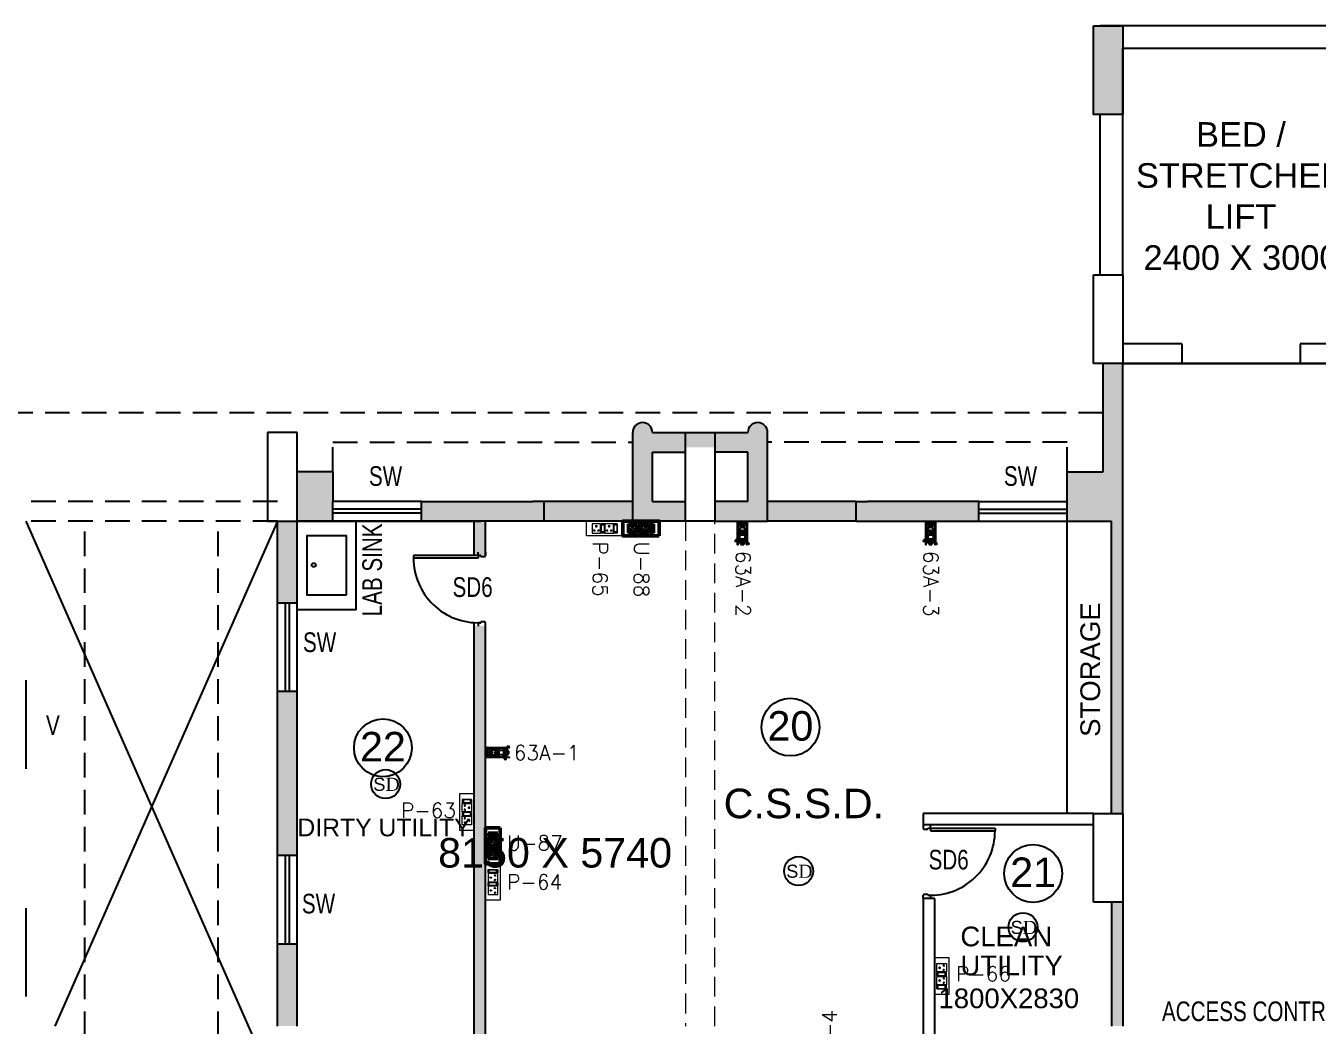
# Model space of a CAD drawing. Extents: x 11369658 to 11598203, y -3946797 to -3787209.
# Drawn here: x 11383667 to 11396796, y -3866871 to -3856711 of the extents above; entities that cross this region are included whole.
import ezdxf

# ---------------------------------------------------------------- set-up
doc = ezdxf.new("R2010")
doc.units = 0
doc.header["$MEASUREMENT"] = 0
for name, pattern in [('CENTER', [0]), ('CENTER2', [1.125, 0.75, -0.125, 0.125, -0.125]), ('DASHED', [0.75, 0.5, -0.25]), ('HIDDEN', [0.375, 0.25, -0.125])]:
    doc.linetypes.add(name, pattern=pattern)
doc.layers.get('0').update_dxf_attribs({"linetype": 'CONTINUOUS'})
for name, color, linetype in [('BEAM', 251, 'CONTINUOUS'), ('Column Grid', 8, 'CENTER2'), ('HS', 251, 'CONTINUOUS')]:
    doc.layers.add(name, color=color, linetype=linetype)
for name, color, linetype, lineweight in [('ELE-2NOS OF 6-16 RAW POWER SOCKET', 1, 'CONTINUOUS', 20), ('ELE-POWER SOCKET TEXT', 7, 'CONTINUOUS', 5), ('ELE. 2N0S OF 6-16 UPS SOCKETS', 191, 'CONTINUOUS', 15), ('ELE63A 3PH INDUSTRIAL SOCKET', 231, 'CONTINUOUS', 20), ('FA-BELOW SMOKE DERECTOR', 1, 'CONTINUOUS', 25)]:
    doc.layers.add(name, color=color, linetype=linetype, lineweight=lineweight)
doc.styles.add('ARIAL', font='arial.ttf', dxfattribs={"width": 0.75})
doc.styles.add('PDF Times New Roman', font='times.ttf')
doc.styles.get("Standard").update_dxf_attribs({"font": 'arial.ttf'})

# ---------------------------------------------------------------- blocks, each defined once
blk = doc.blocks.new('QEWQW')
at = {"layer": 'Column Grid', "color": 8, "linetype": 'ByBlock', "ltscale": 30}
for p, q in [((450, 301), (-450, 301)), ((-450, -301), (-450, 301)), ((450, 301), (450, -301)), ((450, -301), (-450, -301))]:
    blk.add_line(p, q, dxfattribs=at)
blk.add_lwpolyline([(300, 201), (-300, 201), (-300, -201), (300, -201)], close=True, dxfattribs=at)
blk.add_circle((-4, -131), 19.7, dxfattribs=at)
blk = doc.blocks.new('6MODULE-UPS')
at = {"layer": 'ELE. 2N0S OF 6-16 UPS SOCKETS', "color": 223, "lineweight": 50}
for p, q in [((-5.7, 91.9), (-5.7, 19.7)), ((-5.7, 91.9), (-5.7, 19.7)), ((19.4, 91.9), (-5.7, 91.9)), ((-5.7, 91.9), (19.4, 91.9)), ((-5.7, 19.7), (19.4, 19.7)), ((-3.6, 84), (-3.6, 27.6)), ((17.3, 84), (-3.6, 84)), ((-3.6, 30.1), (17.3, 30.1)), ((-3.6, 27.6), (17.3, 27.6)), ((17.3, 27.6), (17.3, 84)), ((19.4, 19.7), (19.4, 91.9)), ((23.6, 91.9), (86.9, 91.9)), ((23.6, 19.7), (23.6, 91.9)), ((86.9, 19.7), (23.6, 19.7)), ((86.9, 91.9), (86.9, 19.7)), ((91.1, 91.9), (91.1, 19.7)), ((91.1, 91.9), (91.1, 19.7)), ((116.2, 91.9), (91.1, 91.9)), ((91.1, 91.9), (116.2, 91.9)), ((91.1, 19.7), (116.2, 19.7)), ((93.2, 84), (93.2, 27.6)), ((114.1, 84), (93.2, 84)), ((93.2, 30.1), (114.1, 30.1)), ((93.2, 27.6), (114.1, 27.6)), ((114.1, 27.6), (114.1, 84)), ((116.2, 19.7), (116.2, 91.9)), ((120.4, 19.7), (120.4, 91.9)), ((120.4, 91.9), (183.6, 91.9)), ((183.6, 19.7), (120.4, 19.7)), ((183.6, 91.9), (183.6, 19.7))]:
    blk.add_line(p, q, dxfattribs=at)
blk.add_lwpolyline([(-48.1, 0), (226, 0), (226, 111.6), (-48.1, 111.6)], close=True, dxfattribs=at)
for centre, radius, start, end in [((37.2, 41.7), 4.24, 5.26891, 272.51003), ((40.6, 38.8), 3.42, 202.68381, 75.09514), ((55.3, 73.6), 4.92, 307.15837, 232.84163), ((55.3, 68.7), 3.14, 161.40312, 18.59688), ((69.9, 38.8), 3.42, 104.90486, 337.31619), ((73.3, 41.7), 4.24, 267.48997, 174.73109), ((134, 41.7), 4.24, 5.26891, 272.51003), ((137.3, 38.8), 3.42, 202.68381, 75.09514), ((152, 73.6), 4.92, 307.15837, 232.84163), ((152, 68.7), 3.14, 161.40312, 18.59688), ((166.7, 38.8), 3.42, 104.90486, 337.31619), ((170, 41.7), 4.24, 267.48997, 174.73109)]:
    blk.add_arc(centre, radius, start, end, dxfattribs=at)
blk = doc.blocks.new('6 MODULES RAW POWER')
at = {"layer": 'ELE-2NOS OF 6-16 RAW POWER SOCKET', "color": 1, "ltscale": 300}
for p, q in [((-6.1, 92), (-6.1, 19.7)), ((-6.1, 92), (-6.1, 19.7)), ((19.1, 92), (-6.1, 92)), ((-6.1, 92), (19.1, 92)), ((-6.1, 19.7), (19.1, 19.7)), ((-4, 84.2), (-4, 27.6)), ((17, 84.2), (-4, 84.2)), ((-4, 30.1), (17, 30.1)), ((-4, 27.6), (17, 27.6)), ((17, 27.6), (17, 84.2)), ((19.1, 19.7), (19.1, 92)), ((23.3, 92), (86.6, 92)), ((23.3, 19.7), (23.3, 92)), ((86.6, 19.7), (23.3, 19.7)), ((86.6, 92), (86.6, 19.7)), ((90.8, 92), (90.8, 19.7)), ((90.8, 92), (90.8, 19.7)), ((116, 92), (90.8, 92)), ((90.8, 92), (116, 92)), ((90.8, 19.7), (116, 19.7)), ((92.9, 84.2), (92.9, 27.6)), ((113.9, 84.2), (92.9, 84.2)), ((92.9, 30.1), (113.9, 30.1)), ((92.9, 27.6), (113.9, 27.6)), ((113.9, 27.6), (113.9, 84.2)), ((116, 19.7), (116, 92)), ((120.2, 19.7), (120.2, 92)), ((120.2, 92), (183.6, 92)), ((183.6, 19.7), (120.2, 19.7)), ((183.6, 92), (183.6, 19.7))]:
    blk.add_line(p, q, dxfattribs=at)
blk.add_lwpolyline([(-48.5, 0), (226, 0), (226, 111.7), (-48.5, 111.7)], close=True, dxfattribs=at)
for centre, radius, start, end in [((36.9, 41.8), 4.25, 5.26891, 272.51003), ((40.3, 38.8), 3.43, 202.68381, 75.09514), ((55, 73.7), 4.93, 307.15837, 232.84163), ((55, 68.8), 3.14, 161.40312, 18.59688), ((69.7, 38.8), 3.43, 104.90486, 337.31619), ((73, 41.8), 4.25, 267.48997, 174.73109), ((133.8, 41.8), 4.25, 5.26891, 272.51003), ((137.2, 38.8), 3.43, 202.68381, 75.09514), ((151.9, 73.7), 4.93, 307.15837, 232.84163), ((151.9, 68.8), 3.14, 161.40312, 18.59688), ((166.6, 38.8), 3.43, 104.90486, 337.31619), ((169.9, 41.8), 4.25, 267.48997, 174.73109)]:
    blk.add_arc(centre, radius, start, end, dxfattribs=at)
blk = doc.blocks.new('32A 1PH INDUSTRIAL UPS')
at = {"layer": 'ELE63A 3PH INDUSTRIAL SOCKET'}
for points in [[(-360, 47), (-359, 47), (-359, 47), (-359, 48), (-360, 48), (-360, 48), (-360, 47), (-360, 47)], [(-360, 45), (-359, 45), (-359, 46), (-359, 46), (-360, 46), (-360, 46), (-360, 46), (-360, 45)]]:
    blk.add_hatch(color=256, dxfattribs=at).paths.add_polyline_path(points)
at = {"layer": 'ELE63A 3PH INDUSTRIAL SOCKET', "lineweight": 25, "ltscale": 0.225}
blk.add_lwpolyline([(-495, -104), (-495, -97), (0, -97), (0, 97), (-495, 97), (-495, 104), (7, 104), (7, -104)], close=True, dxfattribs=at)
at = {"layer": 'ELE63A 3PH INDUSTRIAL SOCKET', "lineweight": 25}
for points in [[(-488, 32), (-470, 32), (-470, 29), (-451, 34), (-470, 39), (-470, 36), (-488, 36)], [(-395, 65), (-442, 65), (-442, -65), (-414, -65)], [(-400, 88), (-420, 88)], [(-419, 136), (-419, 139), (-419, 142)], [(-416, 134), (-416, 139), (-416, 144)], [(-405, 139), (-412, 139), (-412, 147)], [(-412, 139), (-412, 130)], [(-410, 98), (-410, 76)], [(-406, 106), (-354, 92)], [(-388, 110), (-390, 139), (-401, 139)], [(-397, 104), (-397, 65)], [(-394, 90), (-384, 80)], [(-391, 93), (-381, 83)], [(-363, 74), (-390, 139)], [(-367, 55), (-367, 53), (-367, 52), (-367, 51)], [(-363, 60), (-365, 59), (-366, 58), (-366, 57)], [(-366, 52), (-366, 53), (-366, 55), (-365, 57), (-362, 53)], [(-366, 48), (-365, 47), (-363, 46), (-362, 46)], [(-365, 50), (-364, 49), (-363, 48), (-362, 48)], [(-360, 60), (-361, 59), (-363, 59), (-364, 58)], [(-363, 59), (-359, 55)], [(-356, 60), (-358, 61), (-360, 61), (-361, 61)], [(-360, 52), (-356, 48)], [(-360, 47), (-358, 47), (-357, 48), (-356, 49)], [(-360, 46), (-358, 46), (-356, 46), (-355, 47)], [(-354, 57), (-355, 58), (-357, 59), (-358, 59)], [(-358, 54), (-354, 50), (-354, 52), (-354, 53), (-354, 54)], [(-352, 55), (-353, 57), (-354, 58), (-354, 59)], [(-354, 48), (-353, 50), (-352, 52), (-352, 53)], [(-126, 97), (-323, 97)], [(-214, 25), (-245, 25), (-245, 15), (-214, 15)], [(-235, 62), (-237, 60), (-238, 59), (-239, 57), (-240, 55), (-240, 53), (-239, 51), (-238, 49)], [(-239, 15), (-239, -15)], [(-239, 4), (-182, 4), (-182, -4), (-239, -4)], [(-228, 25), (-230, 31), (-233, 37), (-235, 43), (-238, 49), (-236, 45)], [(-216, 25), (-216, 15)], [(-167, -52), (-165, -52), (-160, -52), (-156, -51), (-152, -50), (-148, -48), (-144, -46), (-140, -43), (-136, -40), (-133, -37), (-130, -33), (-127, -29), (-125, -24), (-123, -20), (-121, -15), (-120, -10), (-120, -5), (-119, 0), (-120, 4), (-120, 8)], [(-145, 49), (-134, 50), (-131, 48), (-128, 45), (-125, 42), (-122, 38), (-119, 34), (-117, 29), (-115, 24), (-113, 20), (-120, 8), (-128, 10)], [(-121, 21), (-113, 20)], [(-100, -24), (-108, -30), (-120, -30), (-112, -24), (-110, -18), (-109, -12), (-108, -6), (-108, 0), (-108, 5), (-109, 10), (-110, 15), (-111, 20), (-114, 15), (-116, 15)], [(-120, -30), (-117, -24), (-115, -18), (-114, -12), (-113, -6), (-113, 0), (-113, 5), (-114, 10), (-114, 15)], [(-113, 20), (-111, 20)], [(-488, -33), (-470, -33), (-470, -36), (-451, -31), (-470, -26), (-470, -29), (-488, -29)], [(-480, -123), (-480, -126), (-480, -129)], [(-477, -121), (-477, -126), (-477, -132)], [(-473, -135), (-473, -118)], [(-466, -126), (-473, -126)], [(-462, -126), (-451, -126), (-443, -92)], [(-422, -65), (-422, -78), (-429, -78), (-429, -76), (-433, -76), (-433, -78), (-440, -78), (-440, -65)], [(-422, -67), (-440, -67)], [(-422, -71), (-440, -71)], [(-429, -71), (-434, -67)], [(-431, -84), (-431, -63)], [(-126, -97), (-323, -97)], [(-214, -25), (-245, -25), (-245, -15), (-214, -15)], [(-220, -25), (-218, -31), (-216, -37), (-213, -43), (-210, -49), (-214, -43), (-216, -36)], [(-216, -15), (-216, -25)], [(-214, -4), (-214, -26), (-208, -26), (-206, -30), (-204, -33), (-201, -37), (-198, -40), (-194, -43), (-190, -46), (-186, -48), (-182, -50), (-178, -51), (-174, -52), (-170, -52)], [(-213, -62), (-212, -60), (-210, -59), (-209, -57), (-209, -55), (-209, -53), (-209, -51), (-210, -49)], [(-42, -106), (-94, -92)], [(-51, -88), (-27, -88)], [(-38, -98), (-38, -78)]]:
    blk.add_lwpolyline(points, dxfattribs=at)
at = {"layer": 'ELE63A 3PH INDUSTRIAL SOCKET', "lineweight": 25, "ltscale": 0.036667}
blk.add_lwpolyline([(-484, 30), (-484, -27)], dxfattribs=at)
at = {"layer": 'ELE63A 3PH INDUSTRIAL SOCKET', "lineweight": 25}
for points in [[(-405, 106, 0.580946), (-428, 83), (-423, 65)], [(-228, -25, -2.970687), (-273, 84), (-272, 83), (-270, 83), (-268, 83), (-266, 83), (-264, 84), (-262, 86), (-261, 87)], [(-410, -62), (-408, -60), (-407, -59), (-406, -57), (-405, -55), (-405, -53), (-406, -51), (-407, -49, -0.770115), (-273, 84, 0.770115), (-407, -49)], [(-220, 25, -0.494902), (-77, 84), (-75, 83), (-73, 83), (-71, 83), (-69, 83), (-67, 84), (-66, 86), (-64, 87)], [(-170, -52), (-167, -52), (-163, -51), (-159, -50), (-155, -48), (-151, -46), (-147, -43), (-143, -40), (-140, -37), (-137, -33), (-134, -29), (-132, -24), (-130, -20), (-129, -15), (-128, -10), (-127, -5), (-127, 0), (-127, 5), (-128, 10), (-121, 21), (-123, 25), (-125, 29), (-128, 34), (-131, 37), (-134, 41), (-138, 44), (-142, 46), (-145, 49), (-150, 47), (-151, 48), (-156, 50), (-160, 51), (-164, 52), (-169, 52, 0.278874), (-208, 26), (-214, 26), (-214, 4)], [(-39, 62), (-40, 60), (-42, 59), (-43, 57), (-43, 55), (-43, 53), (-43, 51), (-42, 49, -0.770115), (-175, -84), (-177, -83), (-179, -83), (-181, -83), (-183, -83), (-185, -84), (-186, -86), (-188, -87)], [(-148, -48), (-119, -48, 0.407317), (-63, 0, 0.415703), (-119, 48), (-131, 48)], [(-112, -24), (-100, -24), (-98, -18), (-97, -12), (-96, -6), (-96, 0, 0.169576), (-112, 46), (-129, 46)], [(-236, -45, -0.430134), (-372, -84), (-373, -83), (-375, -83), (-378, -83), (-380, -83), (-381, -84), (-383, -86), (-384, -87)], [(-43, -106, 0.580946), (-20, -83), (-34, -32)]]:
    blk.add_lwpolyline(points, format="xyb", dxfattribs=at)
at = {"layer": 'ELE63A 3PH INDUSTRIAL SOCKET', "lineweight": 13}
for points in [[(-410, 88), (-410, 88)], [(-410, 88), (-410, 88)], [(-385, 88), (-385, 88)], [(-357, 55), (-357, 55)], [(-38, -88), (-38, -88)]]:
    blk.add_lwpolyline(points, dxfattribs=at)
at = {"layer": 'ELE63A 3PH INDUSTRIAL SOCKET', "lineweight": 25}
for points in [[(-374, -51), (-374, 51), (-281, 51), (-281, -51)], [(-365, 39), (-364, 39), (-363, 40), (-363, 41), (-362, 42), (-362, 43), (-362, 44), (-363, 45), (-363, 45), (-364, 46), (-365, 46), (-366, 46), (-367, 45), (-368, 45), (-368, 44), (-368, 43), (-368, 42), (-368, 41), (-367, 40), (-366, 39)], [(-289, 39), (-288, 39), (-287, 40), (-287, 41), (-286, 42), (-286, 43), (-286, 44), (-287, 45), (-287, 45), (-288, 46), (-289, 46), (-290, 46), (-291, 45), (-292, 45), (-292, 44), (-293, 43), (-292, 42), (-292, 41), (-291, 40), (-290, 39)], [(-365, -46), (-364, -46), (-363, -45), (-363, -45), (-362, -44), (-362, -43), (-362, -42), (-363, -41), (-363, -40), (-364, -39), (-365, -39), (-366, -39), (-367, -40), (-368, -41), (-368, -42), (-368, -43), (-368, -44), (-368, -45), (-367, -45), (-366, -46)], [(-289, -46), (-288, -46), (-287, -45), (-287, -45), (-286, -44), (-286, -43), (-286, -42), (-287, -41), (-287, -40), (-288, -39), (-289, -39), (-290, -39), (-291, -40), (-292, -41), (-292, -42), (-293, -43), (-292, -44), (-292, -45), (-291, -45), (-290, -46)]]:
    blk.add_lwpolyline(points, close=True, dxfattribs=at)
for centre, radius in [((-413, 139), 11.7), ((-410, 88), 6.57), ((-387, 87), 9.32), ((-387, 86), 7.39), ((-245, 77), 18.6), ((-245, 77), 10.5), ((-49, 77), 18.6), ((-49, 77), 10.5), ((-474, -126), 11.5), ((-400, -77), 18.5), ((-400, -77), 10.6), ((-203, -77), 18.5), ((-203, -77), 10.6), ((-38, -88), 6.48)]:
    blk.add_circle(centre, radius, dxfattribs=at)
for radius, start, end in [(97.4, 59.7533, 158.0316), (97.5, 239.7992, 30.2008)]:
    blk.add_arc((-126, 0), radius, start, end, dxfattribs=at)
at = {"layer": 'ELE63A 3PH INDUSTRIAL SOCKET'}
for points in [[(-386, 110), (-391, 110), (-387, 96)], [(-361, 75), (-365, 73), (-358, 61)], [(-445, -91), (-441, -92), (-440, -78)]]:
    blk.add_solid(points, dxfattribs=at)
blk = doc.blocks.new('ujikd5e')
at = {"layer": 'ELE-2NOS OF 6-16 RAW POWER SOCKET', "color": 181, "ltscale": 300}
for p, q in [((57, -27), (91, -27)), ((91, -27), (57, -27)), ((57, -27), (57, -124)), ((57, -27), (57, -124)), ((57, -124), (91, -124)), ((88, -37), (60, -37)), ((60, -37), (60, -113)), ((60, -110), (88, -110)), ((60, -113), (88, -113)), ((88, -113), (88, -37)), ((91, -124), (91, -27)), ((97, -124), (97, -27)), ((97, -27), (182, -27)), ((182, -124), (97, -124)), ((182, -27), (182, -124)), ((187, -27), (221, -27)), ((221, -27), (187, -27)), ((187, -27), (187, -124)), ((187, -27), (187, -124)), ((187, -124), (221, -124)), ((218, -37), (190, -37)), ((190, -37), (190, -113)), ((190, -110), (218, -110)), ((190, -113), (218, -113)), ((218, -113), (218, -37)), ((221, -124), (221, -27)), ((227, -27), (312, -27)), ((227, -124), (227, -27)), ((312, -124), (227, -124)), ((312, -27), (312, -124))]:
    blk.add_line(p, q, dxfattribs=at)
blk.add_lwpolyline([(0, -150), (369, -150), (369, 0), (0, 0)], close=True, dxfattribs=at)
for centre, radius, start, end in [((115, -94), 5.7, 5.2689, 272.51), ((119, -98), 4.6, 202.6838, 75.0951), ((139, -51), 6.62, 307.1584, 232.8416), ((139, -58), 4.22, 161.4031, 18.5969), ((159, -98), 4.6, 104.9049, 337.3162), ((163, -94), 5.7, 267.49, 174.7311), ((245, -94), 5.7, 5.2689, 272.51), ((249, -98), 4.6, 202.6838, 75.0951), ((269, -51), 6.62, 307.1584, 232.8416), ((269, -58), 4.22, 161.4031, 18.5969), ((289, -98), 4.6, 104.9049, 337.3162), ((293, -94), 5.7, 267.49, 174.7311)]:
    blk.add_arc(centre, radius, start, end, dxfattribs=at)
blk = doc.blocks.new('SMOKE DETECTOR')
at = {"layer": 'FA-BELOW SMOKE DERECTOR', "color": 7}
blk.add_circle((931029, -118294), 350, dxfattribs=at)
at = {"layer": 'FA-BELOW SMOKE DERECTOR', "insert": (930730, -118461), "char_height": 316.24, "attachment_point": 7, "style": 'PDF Times New Roman'}
blk.add_mtext('{\\fArial|b0|i0|c0|p34;S}D', dxfattribs=at)

msp = doc.modelspace()

# ---------------------------------------------------------------- hatches: boundary and pattern name
at = {"ltscale": 500}
for points in [[(11394512.5, -3856711.4), (11394812.5, -3856711.4), (11394812.5, -3857611.4), (11394512.5, -3857611.4)], [(11394812.5, -3860141.4), (11394612.5, -3860141.4), (11394612.5, -3861241.4), (11394247.5, -3861241.4), (11394247.5, -3861541.4), (11394247.5, -3861741.4), (11394697.5, -3861741.4), (11394697.5, -3864711.4), (11394812.5, -3864711.4)], [(11391202.5, -3860841.4, 0.9999454), (11391002.5, -3860841.4), (11390032.5, -3860841.4, 0.9999615), (11389832.5, -3860841.4), (11389832.5, -3861541.4), (11389832.5, -3861741.4), (11390367.5, -3861741.4), (11390367.5, -3861541.4), (11390032.5, -3861541.4), (11390032.5, -3861041.4), (11390367.5, -3861041.4), (11390367.5, -3860991.4), (11390667.5, -3860991.4), (11390667.5, -3861041.4), (11391002.5, -3861041.4), (11391002.5, -3861541.4), (11390667.5, -3861541.4), (11390667.5, -3861741.4), (11391202.5, -3861741.4), (11391202.5, -3861541.4)], [(11386787.5, -3861541.4), (11386787.5, -3861241.4), (11386422.5, -3861241.4), (11386422.5, -3861741.4), (11386787.5, -3861741.4)], [(11394812.5, -3865611.4), (11394697.5, -3865611.4), (11394697.5, -3866871.4), (11394812.5, -3866871.4)]]:
    msp.add_hatch(color=8, dxfattribs=at).paths.add_polyline_path(points)
at = {"layer": 'HS', "lineweight": -3, "ltscale": 500}
h = msp.add_hatch(color=8, dxfattribs=at)
h.dxf.hatch_style = 1
h.paths.add_polyline_path([(11389832.5, -3861541.4), (11388817.5, -3861541.4), (11387687.5, -3861541.4), (11387687.5, -3861741.4), (11388287.5, -3861741.4), (11389832.5, -3861741.4)])
h.paths.add_polyline_path([(11393347.5, -3861541.4), (11392217.5, -3861541.4), (11391202.5, -3861541.4), (11391202.5, -3861741.4), (11393347.5, -3861741.4)])
h = msp.add_hatch(color=8, dxfattribs=at)
h.dxf.hatch_style = 1
h.paths.add_polyline_path([(11386422.5, -3861741.4), (11386222.5, -3861741.4), (11386222.5, -3862573.9), (11386422.5, -3862573.9)])
h.paths.add_polyline_path([(11386422.5, -3863473.9), (11386222.5, -3863473.9), (11386222.5, -3864256.4), (11386222.5, -3864306.4), (11386422.5, -3864306.4)])
h.paths.add_polyline_path([(11386422.5, -3864306.4), (11386222.5, -3864306.4), (11386222.5, -3865138.9), (11386422.5, -3865138.9)])
h.paths.add_polyline_path([(11386422.5, -3866038.9), (11386222.5, -3866038.9), (11386222.5, -3866561.4), (11386222.5, -3866871.4), (11386422.5, -3866871.4)])
h = msp.add_hatch(color=8, dxfattribs=at)
h.dxf.hatch_style = 1
h.paths.add_polyline_path([(11388337.5, -3861741.4), (11388222.5, -3861741.4), (11388222.5, -3862092), (11388262.5, -3862092), (11388288.7, -3862092), (11388288.7, -3862103.2), (11388326.2, -3862103.2), (11388326.2, -3862101.3, 0.4142136), (11388335.6, -3862092), (11388337.5, -3862092), (11388337.5, -3862058.2)])
h = msp.add_hatch(color=8, dxfattribs=at)
h.dxf.hatch_style = 1
h.paths.add_polyline_path([(11388337.5, -3862808.2), (11388222.5, -3862808.2), (11388222.5, -3867656.4), (11388337.5, -3867656.4)])

# ---------------------------------------------------------------- linework, layer by layer
at = {"color": 8, "lineweight": 25, "ltscale": 500}
for p, q in [((11394512.5, -3857611.4), (11394512.5, -3856711.4)), ((11394512.5, -3856711.4), (11394812.5, -3856711.4)), ((11394812.5, -3856711.4), (11394812.5, -3857611.4)), ((11394812.5, -3857611.4), (11394512.5, -3857611.4)), ((11394512.5, -3860141.4), (11394512.5, -3859241.4)), ((11394512.5, -3859241.4), (11394812.5, -3859241.4)), ((11394812.5, -3859241.4), (11394812.5, -3860141.4)), ((11394812.5, -3860141.4), (11394512.5, -3860141.4)), ((11390367.5, -3861741.4), (11390367.5, -3860841.4)), ((11390367.5, -3860841.4), (11390667.5, -3860841.4)), ((11390667.5, -3860841.4), (11390667.5, -3861741.4)), ((11386787.5, -3861741.4), (11388287.5, -3861741.4)), ((11390667.5, -3861741.4), (11390367.5, -3861741.4)), ((11386422.5, -3862573.9), (11386222.5, -3862573.9)), ((11386422.5, -3864306.4), (11386422.5, -3863023.9)), ((11386422.5, -3863473.9), (11386222.5, -3863473.9)), ((11386422.5, -3863473.9), (11386222.5, -3863473.9)), ((11386422.5, -3866871.4), (11386422.5, -3864306.4)), ((11386422.5, -3866871.4), (11386422.5, -3864306.4)), ((11394512.5, -3865611.4), (11394512.5, -3864711.4)), ((11394512.5, -3864711.4), (11394812.5, -3864711.4)), ((11394812.5, -3864711.4), (11394812.5, -3865611.4)), ((11386422.5, -3865138.9), (11386222.5, -3865138.9)), ((11394812.5, -3865611.4), (11394512.5, -3865611.4)), ((11386422.5, -3866038.9), (11386222.5, -3866038.9)), ((11386422.5, -3866038.9), (11386222.5, -3866038.9))]:
    msp.add_line(p, q, dxfattribs=at)
at = {"color": 8, "lineweight": 25}
for p, q in [((11397512.5, -3856711.4), (11394582.5, -3856711.4)), ((11397212.5, -3856941.4), (11394812.5, -3856941.4)), ((11394812.5, -3859241.4), (11394812.5, -3856941.4)), ((11394582.5, -3859241.4), (11394582.5, -3857611.4)), ((11395412.5, -3859941.4), (11394812.5, -3859941.4)), ((11395412.5, -3859941.4), (11395412.5, -3860143.4)), ((11397212.5, -3859941.4), (11396612.5, -3859941.4)), ((11396612.5, -3859941.4), (11396612.5, -3860143.4)), ((11394612.5, -3861241.4), (11394612.5, -3860141.4)), ((11395412.5, -3860141.4), (11394812.5, -3860141.4)), ((11394812.5, -3864711.4), (11394812.5, -3860141.4)), ((11398242.5, -3860143.4), (11394812.5, -3860143.4)), ((11397212.5, -3860141.4), (11395412.5, -3860141.4)), ((11386122.5, -3860841.4), (11386122.5, -3861741.4)), ((11386422.5, -3860841.4), (11386122.5, -3860841.4)), ((11386422.5, -3861741.4), (11386422.5, -3860841.4)), ((11389832.5, -3861541.4), (11389832.5, -3860841.4)), ((11390032.5, -3860841.4), (11390367.5, -3860841.4)), ((11390667.5, -3860841.4), (11391002.5, -3860841.4)), ((11391202.5, -3861741.4), (11391202.5, -3860841.4)), ((11390032.5, -3861541.4), (11390032.5, -3861041.4)), ((11390032.5, -3861041.4), (11390367.5, -3861041.4)), ((11391002.5, -3861041.4), (11390667.5, -3861041.4)), ((11391002.5, -3861541.4), (11391002.5, -3861041.4)), ((11386787.5, -3861241.4), (11386422.5, -3861241.4)), ((11386787.5, -3861241.4), (11386787.5, -3861541.4)), ((11394247.5, -3861241.4), (11394612.5, -3861241.4)), ((11394247.5, -3861541.4), (11394247.5, -3861241.4)), ((11386787.5, -3861741.4), (11386787.5, -3861541.4)), ((11387687.5, -3861541.4), (11386787.5, -3861541.4)), ((11387687.5, -3861541.4), (11388817.5, -3861541.4)), ((11387687.5, -3861741.4), (11387687.5, -3861541.4)), ((11388932.5, -3861541.4), (11388817.5, -3861541.4)), ((11388932.5, -3861741.4), (11388932.5, -3861541.4)), ((11389832.5, -3861541.4), (11388932.5, -3861541.4)), ((11389832.5, -3861741.4), (11389832.5, -3861541.4)), ((11390032.5, -3861541.4), (11390367.5, -3861541.4)), ((11391002.5, -3861541.4), (11390667.5, -3861541.4)), ((11391202.5, -3861741.4), (11391202.5, -3861541.4)), ((11392102.5, -3861541.4), (11391202.5, -3861541.4)), ((11392102.5, -3861541.4), (11392217.5, -3861541.4)), ((11392102.5, -3861741.4), (11392102.5, -3861541.4)), ((11393347.5, -3861541.4), (11392217.5, -3861541.4)), ((11393347.5, -3861741.4), (11393347.5, -3861541.4)), ((11393347.5, -3861541.4), (11394247.5, -3861541.4)), ((11394247.5, -3861741.4), (11394247.5, -3861541.4)), ((11387687.5, -3861621.4), (11386787.5, -3861621.4)), ((11387687.5, -3861661.4), (11386787.5, -3861661.4)), ((11393347.5, -3861621.4), (11394247.5, -3861621.4)), ((11393347.5, -3861661.4), (11394247.5, -3861661.4)), ((11383667.5, -3861741.4), (11386187.5, -3867461.9)), ((11386222.5, -3861741.4), (11383962.6, -3866871.4)), ((11386122.5, -3861741.4), (11386422.5, -3861741.4)), ((11386222.5, -3863356.4), (11386222.5, -3861741.4)), ((11386422.5, -3863356.4), (11386422.5, -3861741.4)), ((11386787.5, -3861741.4), (11386422.5, -3861741.4)), ((11387687.5, -3861741.4), (11386787.5, -3861741.4)), ((11388932.5, -3861741.4), (11387687.5, -3861741.4)), ((11388222.5, -3862092), (11388222.5, -3861741.4)), ((11388337.5, -3862092), (11388337.5, -3861741.4)), ((11389832.5, -3861741.4), (11388932.5, -3861741.4)), ((11390367.5, -3861741.4), (11389832.5, -3861741.4)), ((11390667.5, -3861741.4), (11391202.5, -3861741.4)), ((11392102.5, -3861741.4), (11391202.5, -3861741.4)), ((11392102.5, -3861741.4), (11393347.5, -3861741.4)), ((11393347.5, -3861741.4), (11394247.5, -3861741.4)), ((11394247.5, -3861741.4), (11394697.5, -3861741.4)), ((11394247.5, -3864711.4), (11394247.5, -3861741.4)), ((11394697.5, -3864711.4), (11394697.5, -3861741.4)), ((11387606.2, -3862092), (11387606.2, -3862118.2)), ((11388262.5, -3862092), (11387606.2, -3862092)), ((11388262.5, -3862118.2), (11387606.2, -3862118.2)), ((11388262.5, -3862092), (11388262.5, -3862058.2)), ((11388262.5, -3862092), (11388262.5, -3862118.2)), ((11388288.7, -3862092), (11388262.5, -3862092)), ((11388288.7, -3862103.2), (11388288.7, -3862092)), ((11388326.2, -3862103.2), (11388288.7, -3862103.2)), ((11388326.2, -3862103.2), (11388326.2, -3862101.3)), ((11388337.5, -3862092), (11388335.6, -3862092)), ((11388337.5, -3862058.2), (11388337.5, -3862092)), ((11388222.5, -3867656.4), (11388222.5, -3862773.2)), ((11388288.7, -3862774.5), (11388262.5, -3862774.5)), ((11388262.5, -3862774.5), (11388262.5, -3862808.2)), ((11388288.7, -3862763.2), (11388288.7, -3862774.5)), ((11388326.2, -3862763.2), (11388288.7, -3862763.2)), ((11388326.2, -3862763.2), (11388326.2, -3862765.1)), ((11388337.5, -3862774.5), (11388335.6, -3862774.5)), ((11388337.5, -3862808.2), (11388337.5, -3862774.5)), ((11388337.5, -3867656.4), (11388337.5, -3862808.2)), ((11383667.5, -3863356.4), (11383667.5, -3864256.4)), ((11386222.5, -3864256.4), (11386222.5, -3863356.4)), ((11386422.5, -3864256.4), (11386422.5, -3863356.4)), ((11386222.5, -3865661.4), (11386222.5, -3864256.4)), ((11386422.5, -3865661.4), (11386422.5, -3864256.4)), ((11392782.5, -3864711.4), (11392782.5, -3864826.4)), ((11394512.5, -3864711.4), (11392782.5, -3864711.4)), ((11394512.5, -3864826.4), (11392782.5, -3864826.4)), ((11392857.5, -3864826.4), (11392782.5, -3864826.4)), ((11392782.5, -3864826.4), (11392782.5, -3864860.1)), ((11392782.5, -3864860.1), (11392784.3, -3864860.1)), ((11392793.7, -3864871.4), (11392793.7, -3864869.5)), ((11392793.7, -3864871.4), (11392831.2, -3864871.4)), ((11392831.2, -3864871.4), (11392831.2, -3864860.1)), ((11392831.2, -3864860.1), (11392857.5, -3864860.1)), ((11392857.5, -3864860.1), (11392857.5, -3864826.4)), ((11392857.5, -3864860.1), (11392857.5, -3864886.4)), ((11392857.5, -3864860.1), (11393513.7, -3864860.1)), ((11392857.5, -3864886.4), (11393513.7, -3864886.4)), ((11393513.7, -3864860.1), (11393513.7, -3864886.4)), ((11392782.5, -3865542.6), (11392784.3, -3865542.6)), ((11392782.5, -3865576.4), (11392782.5, -3865542.6)), ((11392793.7, -3865531.4), (11392793.7, -3865533.2)), ((11392793.7, -3865531.4), (11392831.2, -3865531.4)), ((11392831.2, -3865531.4), (11392831.2, -3865542.6)), ((11392831.2, -3865542.6), (11392857.5, -3865542.6)), ((11392857.5, -3865542.6), (11392857.5, -3865576.4)), ((11383667.5, -3865671.4), (11383667.5, -3866571.4)), ((11386222.5, -3866561.4), (11386222.5, -3865661.4)), ((11386422.5, -3866561.4), (11386422.5, -3865661.4)), ((11392782.5, -3865576.4), (11392782.5, -3867656.4)), ((11392897.5, -3865576.4), (11392782.5, -3865576.4)), ((11392857.5, -3865576.4), (11392782.5, -3865576.4)), ((11392897.5, -3865576.4), (11392897.5, -3867656.4)), ((11394697.5, -3865611.4), (11394697.5, -3866871.4)), ((11394812.5, -3865611.4), (11394812.5, -3866871.4)), ((11386222.5, -3866871.4), (11386222.5, -3866561.4)), ((11386422.5, -3866871.4), (11386422.5, -3866561.4))]:
    msp.add_line(p, q, dxfattribs=at)
at = {"color": 8, "linetype": 'DASHED', "lineweight": 25, "ltscale": 500}
for p, q in [((11394612.5, -3860641.4), (11376765.5, -3860641.4)), ((11386787.5, -3861241.4), (11386787.5, -3860941.4)), ((11386787.5, -3860941.4), (11389832.5, -3860941.4)), ((11394247.5, -3860941.4), (11391202.5, -3860941.4)), ((11394247.5, -3861241.4), (11394247.5, -3860941.4)), ((11386222.5, -3861541.4), (11383667.5, -3861541.4)), ((11386222.5, -3861741.4), (11383667.5, -3861741.4)), ((11384267.5, -3866971.4), (11384267.5, -3861741.4)), ((11385622.5, -3866971.4), (11385622.5, -3861741.4))]:
    msp.add_line(p, q, dxfattribs=at)
at = {"color": 8, "lineweight": 25, "ltscale": 2}
for p, q in [((11386302.5, -3862573.9), (11386302.5, -3863473.9)), ((11386342.5, -3862573.9), (11386342.5, -3863473.9)), ((11386302.5, -3865138.9), (11386302.5, -3866038.9)), ((11386342.5, -3865138.9), (11386342.5, -3866038.9))]:
    msp.add_line(p, q, dxfattribs=at)
at = {"color": 8, "ltscale": 500}
msp.add_lwpolyline([(11394512.5, -3856711.4), (11394812.5, -3856711.4), (11394812.5, -3857611.4), (11394512.5, -3857611.4)], close=True, dxfattribs=at)
at = {"color": 8, "lineweight": -3, "ltscale": 500}
for centre in [(11391435, -3863833.3), (11387295.4, -3864044.3), (11393900.9, -3865320.2)]:
    msp.add_circle(centre, 293.8, dxfattribs=at)
at = {"color": 8, "lineweight": -3}
for centre in [(11389932.5, -3860841.4), (11391102.5, -3860841.4)]:
    msp.add_arc(centre, 100, 0, 180, dxfattribs=at)
at = {"color": 8}
for centre, radius, start, end in [((11388262.5, -3862118.2), 656.2, 180, 272.29244), ((11388326.2, -3862092), 9.38, 270, 0), ((11388326.2, -3862774.5), 9.38, 0, 90), ((11392793.7, -3864860.1), 9.38, 180, 270), ((11392857.5, -3864886.4), 656.2, 267.70756, 0), ((11392793.7, -3865542.6), 9.38, 90, 180)]:
    msp.add_arc(centre, radius, start, end, dxfattribs=at)
at = {"layer": 'BEAM', "color": 8, "linetype": 'HIDDEN', "lineweight": 18, "ltscale": 800}
for p, q in [((11390367.5, -3861741.4), (11390367.5, -3866871.4)), ((11390667.5, -3866871.4), (11390667.5, -3861741.4))]:
    msp.add_line(p, q, dxfattribs=at)

# ---------------------------------------------------------------- block references
at = {"color": 8, "rotation": 270}
msp.add_blockref('QEWQW', (11386723.3, -3862191.4), dxfattribs=at)
at = {"layer": 'ELE-2NOS OF 6-16 RAW POWER SOCKET', "xscale": -1.34228755900615, "yscale": 1.34228755900615, "zscale": 1.34228755900615}
msp.add_blockref('6 MODULES RAW POWER', (11389667.4, -3861891.4), dxfattribs=at)
at = {"layer": 'ELE-2NOS OF 6-16 RAW POWER SOCKET', "color": 0, "linetype": 'CENTER', "ltscale": 500}
for p, rotation in [((11388222.9, -3864513), 270), ((11392897.1, -3866547.7), 89.99999999999999)]:
    msp.add_blockref('ujikd5e', p, dxfattribs=dict(at, rotation=rotation))
at = {"layer": 'ELE-2NOS OF 6-16 RAW POWER SOCKET', "xscale": -1.34228755900615, "yscale": 1.34228755900615, "zscale": 1.34228755900615, "rotation": 89.99999999999991}
msp.add_blockref('6 MODULES RAW POWER', (11388487.5, -3865289.2), dxfattribs=at)
at = {"layer": 'ELE. 2N0S OF 6-16 UPS SOCKETS', "xscale": -1.344445831101533, "yscale": 1.344445831101533, "zscale": 1.344445831101533}
for p, rotation in [((11390036.3, -3861891.4), 359.9999999999997), ((11388487.5, -3864920.2), 89.9999999999995)]:
    msp.add_blockref('6MODULE-UPS', p, dxfattribs=dict(at, rotation=rotation))
at = {"layer": 'ELE63A 3PH INDUSTRIAL SOCKET', "linetype": 'ByBlock', "xscale": 0.4816913873471625, "yscale": 0.4816913873471625, "zscale": 0.4816913873471625}
for p, rotation in [((11390947, -3861744.6), 90), ((11392859.1, -3861744.6), 90), ((11388340.7, -3864092.5), 180)]:
    msp.add_blockref('32A 1PH INDUSTRIAL UPS', p, dxfattribs=dict(at, rotation=rotation))
at = {"layer": 'FA-BELOW SMOKE DERECTOR', "color": 6, "xscale": 0.4201363174152561, "yscale": 0.4201363174152561, "zscale": 0.4201363174152561}
for p in [(10996163.5, -3814713.5), (11000358.5, -3815596.2), (11002638.5, -3816167)]:
    msp.add_blockref('SMOKE DETECTOR', p, dxfattribs=at)

# ---------------------------------------------------------------- texts
at = {"color": 8, "lineweight": 20, "style": 'ARIAL', "width": 0.75}
for s, p in [('SW', (11387153, -3861383.8)), ('SW', (11393604, -3861383.8)), ('SD6', (11388002.2, -3862512)), ('SW', (11386483, -3863071.8)), ('V', (11383872.4, -3863915)), ('SD6', (11392838.5, -3865280.1)), ('SW', (11386472, -3865726.8)), ('ACCESS CONTROL DOOR', (11395209.5, -3866820.5))]:
    msp.add_text(s, height=200, dxfattribs=at).set_placement(p)
msp.add_text('LAB SINK', height=200, rotation=90, dxfattribs=at).set_placement((11387285.6, -3862708.9))
at = {"color": 8, "lineweight": 20}
msp.add_text('STORAGE', height=200, rotation=90, dxfattribs=at).set_placement((11394581, -3863933.2))
for s, height, p in [('20', 300, (11391201.9, -3863971.6)), ('22', 300, (11387062.3, -3864182.6)), ('C.S.S.D.', 300, (11390756.5, -3864759.3)), ('DIRTY UTILITY', 180, (11386426.3, -3864942.9)), ('8150 X 5740', 300, (11387855.9, -3865260.5)), ('21', 300, (11393667.7, -3865458.5)), ('CLEAN', 200, (11393162.1, -3866060.4)), ('UTILITY', 200, (11393162.1, -3866354.8)), ('1800X2830', 200, (11392939.4, -3866688.9))]:
    msp.add_text(s, height=height, dxfattribs=at).set_placement(p)
at = {"color": 8, "lineweight": -3, "ltscale": 500, "insert": (11396012.5, -3858441.4), "char_height": 250, "width": 2142.336, "attachment_point": 5}
msp.add_mtext('BED / STRETCHER LIFT \\P2400 X 3000', dxfattribs=at)
at = {"layer": 'ELE-POWER SOCKET TEXT', "color": 0, "linetype": 'CENTER', "ltscale": 500, "char_height": 150, "width": 3324.973, "attachment_point": 1}
for s, insert, rotation in [('{\\Fromans.shx|c228;P-65\\P}', (11389578, -3861951.4), 270), ('{\\Fromans.shx|c228;U-88\\P}', (11389998.5, -3861951.4), 270), ('{\\Fromans.shx|c228;63A-2\\P}', (11391030.8, -3862044), 270), ('{\\Fromans.shx|c228;63A-3\\P}', (11392937.7, -3862044), 270), ('{\\Fromans.shx|c228;63A-4\\P}', (11391758.1, -3867375.2), 90)]:
    msp.add_mtext(s, dxfattribs=dict(at, insert=insert, rotation=rotation))
for s, insert in [('{\\Fromans.shx|c228;63A-1\\P}', (11388624.8, -3864018.7)), ('{\\Fromans.shx|c228;P-63\\P}', (11387478.8, -3864604.7)), ('{\\Fromans.shx|c228;U-87\\P}', (11388556.8, -3864935.8)), ('{\\Fromans.shx|c228;P-64\\P}', (11388556.8, -3865332.2)), ('{\\Fromans.shx|c228;P-66\\P}', (11393117.5, -3866265.6))]:
    msp.add_mtext(s, dxfattribs=dict(at, insert=insert))

doc.saveas('drawing.dxf')
